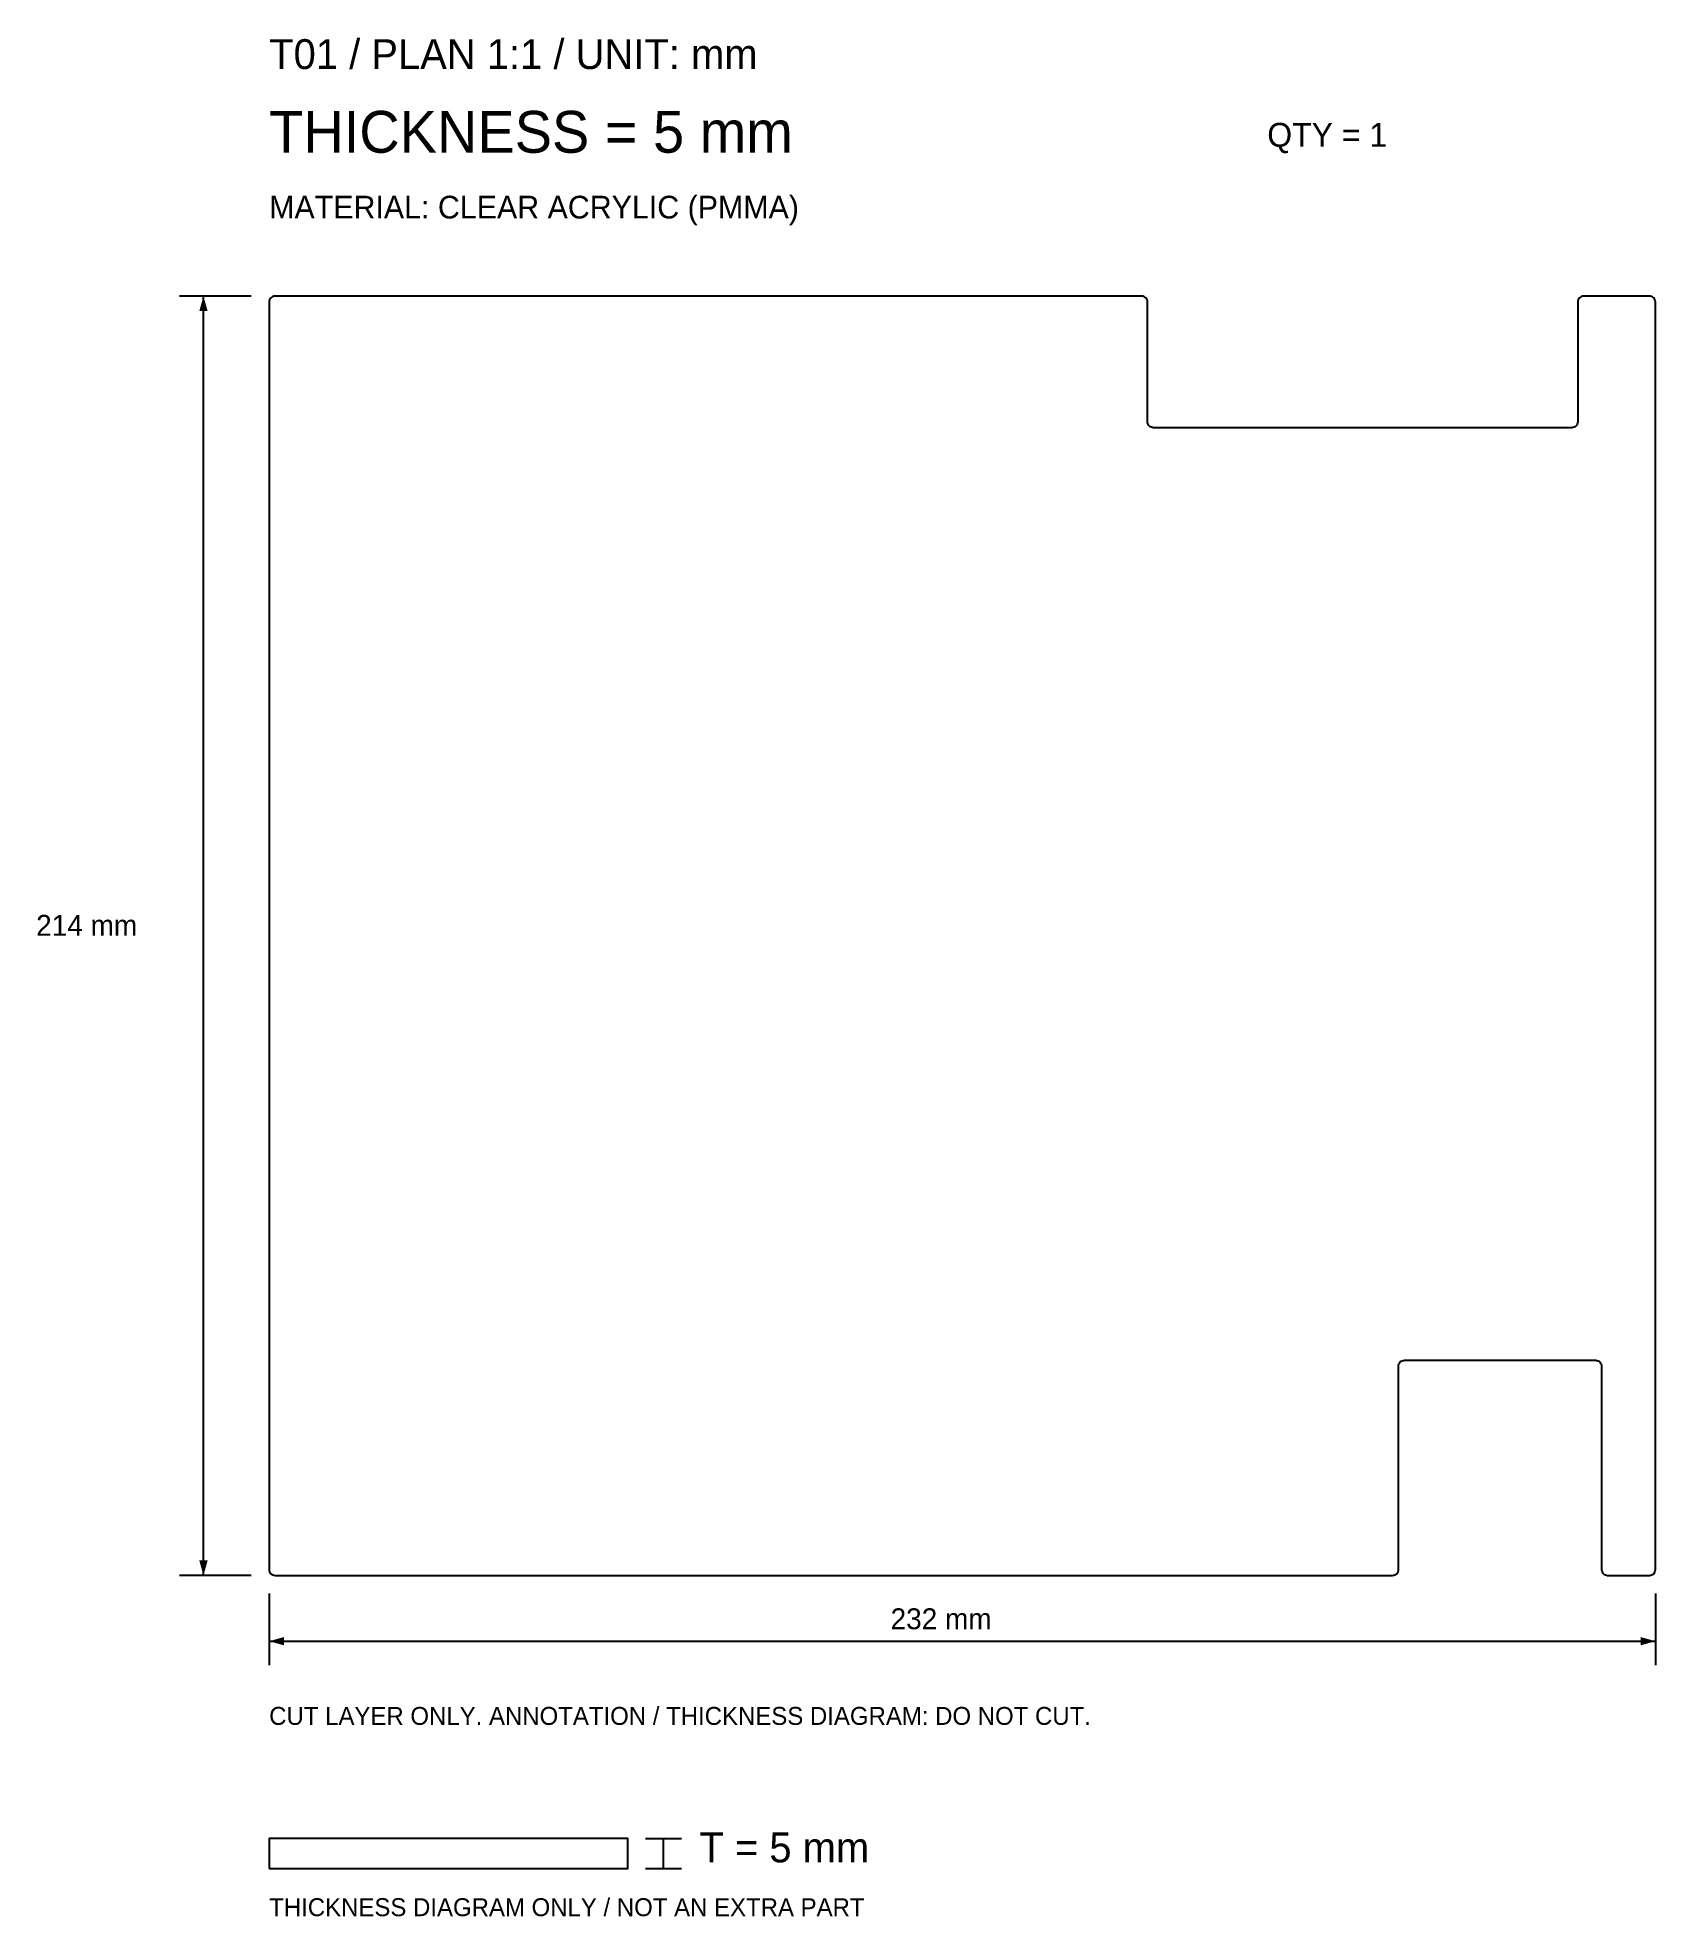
# Model space of a CAD drawing. Header units: millimetres. Extents: x -39 to 232, y -57 to 257.
import ezdxf

# ---------------------------------------------------------------- set-up
doc = ezdxf.new("R2010")
doc.units = ezdxf.units.MM
doc.layers.add('ANNOTATION_NO_CUT', color=3, linetype='Continuous')
doc.layers.add('CUT', color=7, linetype='Continuous')

msp = doc.modelspace()

# ---------------------------------------------------------------- linework, layer by layer
at = {"layer": 'ANNOTATION_NO_CUT'}
for p, q in [((-3, 214), (-15, 214)), ((-11, 0), (-11, 214)), ((-3, 0), (-15, 0)), ((0, -3), (0, -15)), ((232, -3), (232, -15)), ((0, -11), (232, -11)), ((63, -44), (69, -44)), ((66, -49), (66, -44)), ((63, -49), (69, -49))]:
    msp.add_line(p, q, dxfattribs=at)
msp.add_lwpolyline([(0, -49), (60, -49), (60, -44), (0, -44)], close=True, dxfattribs=at)
for points in [[(-11, 214), (-10.3, 211.5), (-11.7, 211.5)], [(-11, 0), (-11.7, 2.5), (-10.3, 2.5)], [(0, -11), (2.5, -10.3), (2.5, -11.7)], [(232, -11), (229.5, -11.7), (229.5, -10.3)]]:
    msp.add_solid(points, dxfattribs=at)
at = {"layer": 'CUT'}
msp.add_lwpolyline([(0, 1, 0.414214), (1, 0), (188, 0, 0.414214), (189, 1), (189, 35, -0.414214), (190, 36), (222, 36, -0.414214), (223, 35), (223, 1, 0.414214), (224, 0), (231, 0, 0.414214), (232, 1), (232, 213, 0.414214), (231, 214), (220, 214, 0.414214), (219, 213), (219, 193, -0.414214), (218, 192), (148, 192, -0.414214), (147, 193), (147, 213, 0.414214), (146, 214), (1, 214, 0.414214), (0, 213)], format="xyb", close=True, dxfattribs=at)

# ---------------------------------------------------------------- texts
at = {"layer": 'ANNOTATION_NO_CUT'}
for s, height, p in [('T01 / PLAN 1:1 / UNIT: mm', 5, (0, 252)), ('THICKNESS = 5 mm', 7, (0, 238)), ('QTY = 1', 4, (167.04, 239)), ('MATERIAL: CLEAR ACRYLIC (PMMA)', 3.8, (0, 227)), ('214 mm', 3.5, (-39, 107)), ('232 mm', 3.5, (104, -9)), ('CUT LAYER ONLY. ANNOTATION / THICKNESS DIAGRAM: DO NOT CUT.', 3, (0, -25)), ('T = 5 mm', 5, (72, -48)), ('THICKNESS DIAGRAM ONLY / NOT AN EXTRA PART', 3, (0, -57))]:
    msp.add_text(s, height=height, dxfattribs=at).set_placement(p)

doc.saveas('drawing.dxf')
